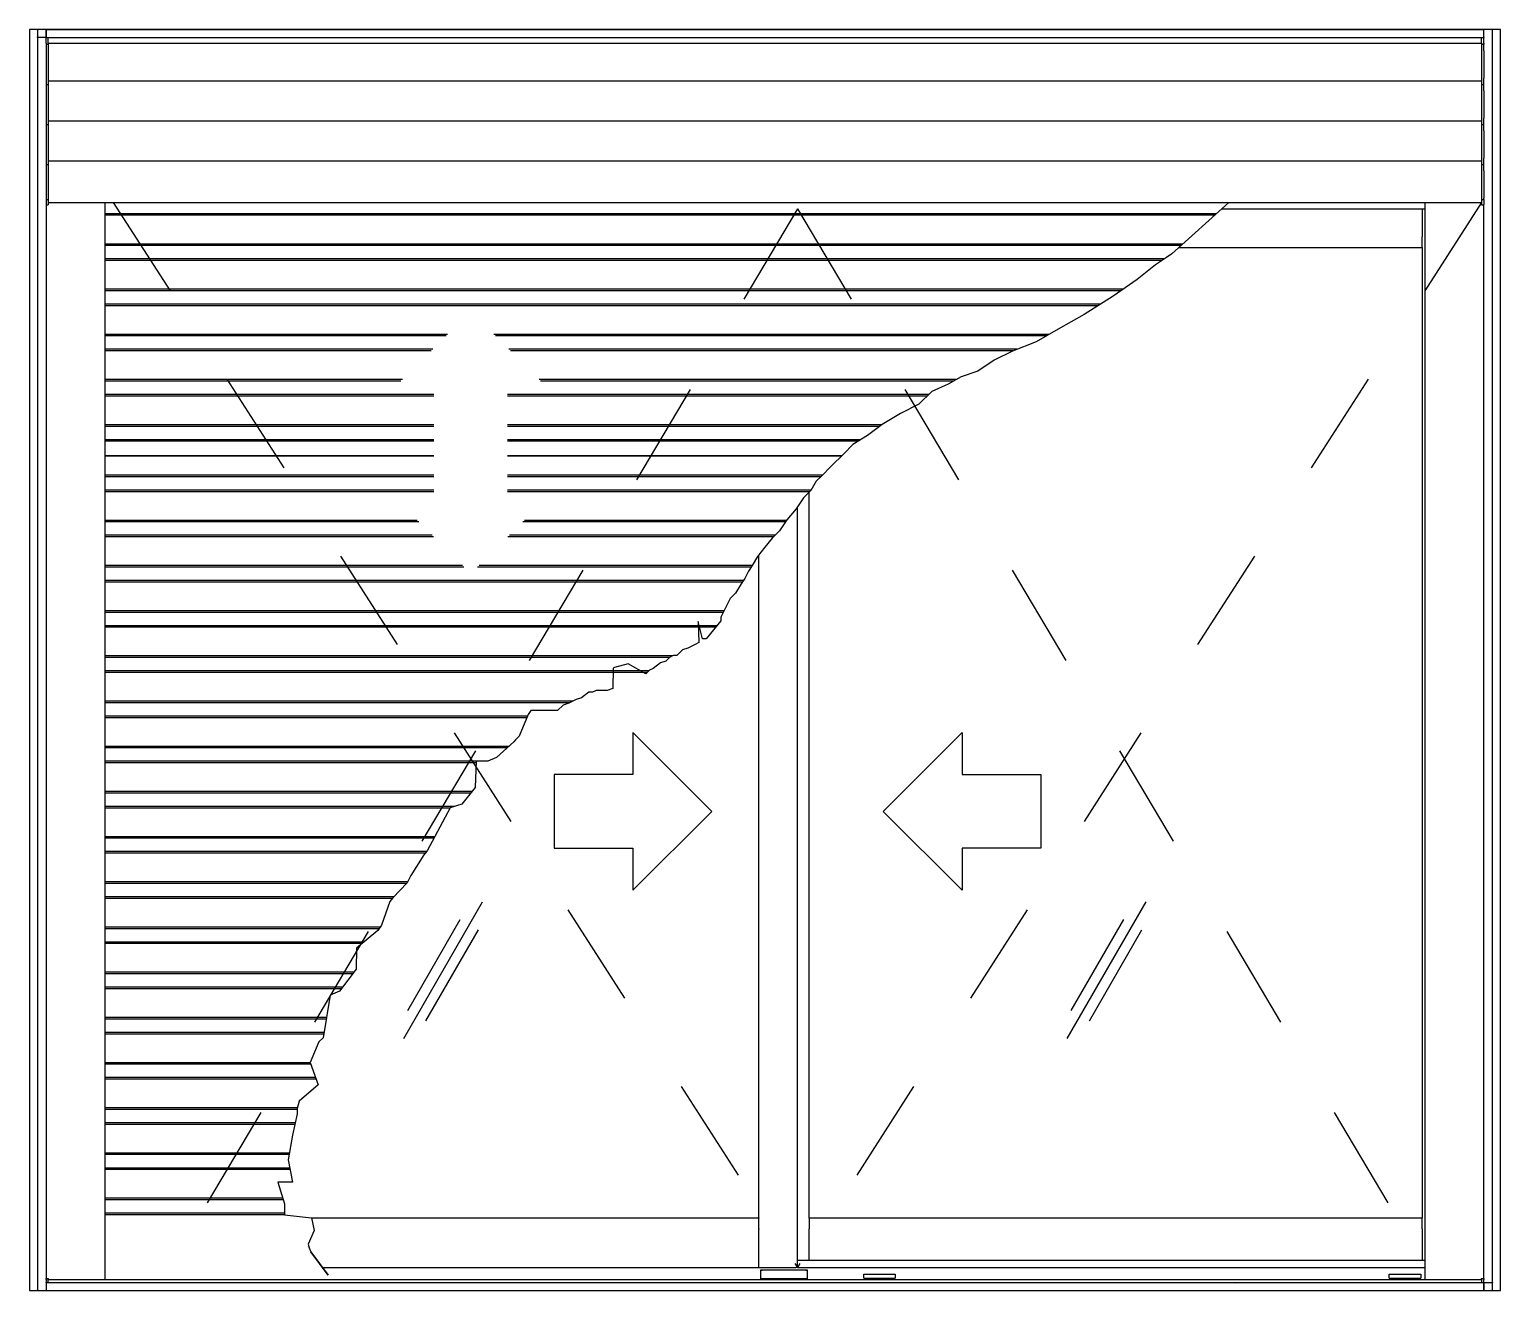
# Model space of a CAD drawing. Header units: millimetres. Extents: x 214.07 to 215.47, y 1065.46 to 1066.66.
import ezdxf

# ---------------------------------------------------------------- set-up
doc = ezdxf.new("R2010")
doc.units = ezdxf.units.MM
doc.header["$LTSCALE"] = 0.5
doc.linetypes.add('HIDDEN2', pattern=[0.1875, 0.125, -0.0625])
doc.layers.add('Gravia_Janelas', color=1, linetype='Continuous')
doc.layers.add('Gravia_Janelas_hidden2', color=1, linetype='HIDDEN2')
doc.layers.add('LD', color=3, linetype='Continuous', lineweight=35)

# ---------------------------------------------------------------- blocks, each defined once
blk = doc.blocks.new('*E2')
at = {"layer": 'LD'}
for centre, start_param, end_param in [((696.1, 11.2), 3.141593, 4.712389), ((740.1, 11.2), 4.712389, 6.283185)]:
    blk.add_ellipse(centre, major_axis=(0.5, 0), ratio=0.052408, start_param=start_param, end_param=end_param, dxfattribs=at)

msp = doc.modelspace()

# ---------------------------------------------------------------- linework, layer by layer
at = {"layer": 'Gravia_Janelas'}
for p, q in [((214.0711, 1066.656), (214.0715, 1066.656)), ((214.0711, 1066.656), (214.0711, 1065.456)), ((214.0783, 1066.656), (214.0715, 1066.656)), ((214.0783, 1066.656), (214.0787, 1066.656)), ((214.0787, 1066.6556), (214.0787, 1066.656)), ((214.0871, 1066.656), (214.0787, 1066.656)), ((214.0787, 1066.6556), (214.0787, 1066.6488)), ((214.0787, 1066.6484), (214.0787, 1066.6488)), ((214.0787, 1066.6484), (214.0787, 1065.456)), ((214.0871, 1066.6484), (214.0787, 1066.6484)), ((214.0871, 1066.6556), (214.0871, 1066.656)), ((214.0871, 1066.656), (215.4551, 1066.656)), ((214.0871, 1066.656), (214.0871, 1066.6556)), ((214.0871, 1066.6556), (214.0871, 1066.6488)), ((214.0871, 1066.6488), (214.0871, 1066.6556)), ((214.0871, 1066.6484), (214.0871, 1066.6488)), ((214.0871, 1066.6488), (214.0871, 1066.6484)), ((214.0871, 1066.6484), (215.4551, 1066.6484)), ((214.0871, 1066.643), (214.0871, 1066.6484)), ((214.0891, 1066.643), (214.0891, 1066.6484)), ((215.4531, 1066.643), (215.4531, 1066.6484)), ((215.4551, 1066.656), (215.4555, 1066.656)), ((215.4551, 1066.656), (215.4551, 1066.6556)), ((215.4551, 1066.6488), (215.4551, 1066.6556)), ((215.4551, 1066.6488), (215.4551, 1066.6484)), ((215.4551, 1066.643), (215.4551, 1066.6484)), ((215.4635, 1066.656), (215.4555, 1066.656)), ((215.4635, 1066.656), (215.4639, 1066.656)), ((215.4635, 1065.4636), (215.4635, 1066.656)), ((215.4707, 1066.656), (215.4639, 1066.656)), ((215.4707, 1066.656), (215.4711, 1066.656)), ((215.4711, 1065.456), (215.4711, 1066.656)), ((214.0871, 1066.643), (214.0871, 1066.642)), ((214.0871, 1066.642), (214.0871, 1066.6356)), ((214.0871, 1066.642), (214.0891, 1066.642)), ((214.0871, 1066.6356), (214.0871, 1066.6095)), ((214.0891, 1066.643), (215.4531, 1066.643)), ((214.0891, 1066.643), (214.0891, 1066.642)), ((214.0891, 1066.642), (214.0891, 1066.6035)), ((215.4531, 1066.643), (215.4531, 1066.642)), ((215.4531, 1066.642), (215.4531, 1066.6035)), ((215.4531, 1066.642), (215.4551, 1066.642)), ((215.4551, 1066.643), (215.4551, 1066.642)), ((215.4551, 1066.6356), (215.4551, 1066.642)), ((215.4551, 1066.6356), (215.4551, 1066.6095)), ((214.0871, 1066.6095), (214.0871, 1066.5975)), ((214.0891, 1066.6071), (215.4531, 1066.6071)), ((215.4551, 1066.5975), (215.4551, 1066.6095)), ((214.0871, 1066.6035), (214.0891, 1066.6035)), ((214.0871, 1066.5975), (214.0871, 1066.5714)), ((214.0891, 1066.6035), (214.0891, 1066.5654)), ((215.4531, 1066.6035), (215.4551, 1066.6035)), ((215.4531, 1066.6035), (215.4531, 1066.5654)), ((215.4551, 1066.5975), (215.4551, 1066.5714)), ((214.0871, 1066.5714), (214.0871, 1066.5594)), ((214.0871, 1066.5654), (214.0891, 1066.5654)), ((214.0891, 1066.5691), (215.4531, 1066.5691)), ((214.0891, 1066.5654), (214.0891, 1066.5274)), ((215.4531, 1066.5654), (215.4551, 1066.5654)), ((215.4531, 1066.5654), (215.4531, 1066.5274)), ((215.4551, 1066.5594), (215.4551, 1066.5714)), ((214.0871, 1066.5594), (214.0871, 1066.5334)), ((215.4551, 1066.5594), (215.4551, 1066.5334)), ((214.0871, 1066.5334), (214.0871, 1066.5214)), ((214.0871, 1066.5274), (214.0891, 1066.5274)), ((214.0871, 1066.5214), (214.0871, 1066.4953)), ((214.0891, 1066.531), (215.4531, 1066.531)), ((214.0891, 1066.5274), (214.0891, 1066.4941)), ((215.4531, 1066.5274), (215.4551, 1066.5274)), ((215.4531, 1066.5274), (215.4531, 1066.4941)), ((215.4551, 1066.5214), (215.4551, 1066.5334)), ((215.4551, 1066.5214), (215.4551, 1066.4953)), ((214.0871, 1066.4953), (214.0871, 1066.494)), ((214.0871, 1066.4941), (214.0891, 1066.4941)), ((214.0871, 1066.494), (214.0871, 1066.4893)), ((214.0891, 1066.4941), (214.0891, 1066.4891)), ((215.4531, 1066.4941), (215.4551, 1066.4941)), ((215.4531, 1066.4941), (215.4531, 1066.4891)), ((215.4551, 1066.494), (215.4551, 1066.4953)), ((215.4551, 1066.494), (215.4551, 1066.4893)), ((214.0871, 1066.4893), (214.0871, 1065.4675)), ((214.0871, 1066.4891), (214.0891, 1066.4891)), ((214.0891, 1066.4913), (215.4531, 1066.4913)), ((214.1433, 1065.4665), (214.1433, 1066.4913)), ((215.2007, 1066.4806), (214.1433, 1066.4806)), ((215.1991, 1066.4791), (214.1433, 1066.4791)), ((215.2059, 1066.4853), (215.3989, 1066.4853)), ((215.3966, 1066.4853), (215.3966, 1066.4592)), ((215.3989, 1066.4913), (215.3989, 1065.4665)), ((215.3989, 1066.4913), (215.3989, 1065.4665)), ((215.4531, 1066.4891), (215.4551, 1066.4891)), ((215.4551, 1065.4675), (215.4551, 1066.4893)), ((215.1688, 1066.4518), (214.1433, 1066.4518)), ((215.1671, 1066.4503), (214.1433, 1066.4503)), ((215.3966, 1066.4592), (215.3966, 1066.4585)), ((215.3966, 1066.4485), (215.3966, 1066.4585)), ((215.1512, 1066.4376), (214.1433, 1066.4376)), ((215.1489, 1066.4361), (214.1433, 1066.4361)), ((215.3966, 1066.4482), (215.1648, 1066.4482)), ((215.3966, 1066.4485), (215.3966, 1066.4482)), ((215.3966, 1066.4482), (215.3966, 1065.5251)), ((215.1119, 1066.4088), (214.1433, 1066.4088)), ((215.1098, 1066.4073), (214.1433, 1066.4073)), ((215.0903, 1066.3946), (214.1433, 1066.3946)), ((215.0879, 1066.3931), (214.1433, 1066.3931)), ((214.4691, 1066.3658), (214.1433, 1066.3658)), ((214.4676, 1066.3643), (214.1433, 1066.3643)), ((215.0414, 1066.3658), (214.5131, 1066.3658)), ((215.0389, 1066.3643), (214.5146, 1066.3643)), ((214.455, 1066.3516), (214.1433, 1066.3516)), ((214.4535, 1066.3501), (214.1433, 1066.3501)), ((215.0109, 1066.3516), (214.5273, 1066.3516)), ((215.007, 1066.3501), (214.5288, 1066.3501)), ((214.4261, 1066.3228), (214.1433, 1066.3228)), ((214.4246, 1066.3213), (214.1433, 1066.3213)), ((214.9529, 1066.3228), (214.5561, 1066.3228)), ((214.9503, 1066.3213), (214.5576, 1066.3213)), ((214.4561, 1066.3086), (214.1433, 1066.3086)), ((214.4561, 1066.3071), (214.1433, 1066.3071)), ((214.9269, 1066.3086), (214.5261, 1066.3086)), ((214.9254, 1066.3071), (214.5261, 1066.3071)), ((214.4561, 1066.2798), (214.1433, 1066.2798)), ((214.4561, 1066.2783), (214.1433, 1066.2783)), ((214.8822, 1066.2798), (214.5261, 1066.2798)), ((214.8802, 1066.2783), (214.5261, 1066.2783)), ((214.4561, 1066.2656), (214.1433, 1066.2656)), ((214.4561, 1066.2641), (214.1433, 1066.2641)), ((214.8622, 1066.2656), (214.5261, 1066.2656)), ((214.8598, 1066.2641), (214.5261, 1066.2641)), ((214.1433, 1066.2505), (214.4561, 1066.2505)), ((214.1433, 1066.2502), (214.4561, 1066.2502)), ((214.5261, 1066.2505), (214.8443, 1066.2505)), ((214.5261, 1066.2502), (214.844, 1066.2502)), ((214.4561, 1066.2318), (214.1433, 1066.2318)), ((214.4561, 1066.2303), (214.1433, 1066.2303)), ((214.8256, 1066.2318), (214.5261, 1066.2318)), ((214.8241, 1066.2303), (214.5261, 1066.2303)), ((214.4561, 1066.2176), (214.1433, 1066.2176)), ((214.4561, 1066.2161), (214.1433, 1066.2161)), ((214.8148, 1066.2176), (214.5261, 1066.2176)), ((214.8134, 1066.2161), (214.5261, 1066.2161)), ((214.8132, 1065.5251), (214.8132, 1066.2159)), ((214.802, 1065.478), (214.802, 1066.2018)), ((214.4401, 1066.1888), (214.1433, 1066.1888)), ((214.4416, 1066.1873), (214.1433, 1066.1873)), ((214.7905, 1066.1873), (214.5406, 1066.1873)), ((214.7915, 1066.1888), (214.5421, 1066.1888)), ((214.4543, 1066.1746), (214.1433, 1066.1746)), ((214.4558, 1066.1731), (214.1433, 1066.1731)), ((214.7792, 1066.1731), (214.5265, 1066.1731)), ((214.7807, 1066.1746), (214.528, 1066.1746)), ((214.4831, 1066.1458), (214.1433, 1066.1458)), ((214.4846, 1066.1443), (214.1433, 1066.1443)), ((214.7578, 1066.1443), (214.4976, 1066.1443)), ((214.7588, 1066.1458), (214.4991, 1066.1458)), ((214.7652, 1065.5251), (214.7652, 1066.156)), ((214.7505, 1066.1316), (214.1433, 1066.1316)), ((214.7495, 1066.1301), (214.1433, 1066.1301)), ((214.7321, 1066.1028), (214.1433, 1066.1028)), ((214.7313, 1066.1013), (214.1433, 1066.1013)), ((214.7254, 1066.0886), (214.1433, 1066.0886)), ((214.7242, 1066.0871), (214.1433, 1066.0871)), ((214.6828, 1066.0598), (214.1433, 1066.0598)), ((214.68, 1066.0583), (214.1433, 1066.0583)), ((214.6604, 1066.0456), (214.1433, 1066.0456)), ((214.6589, 1066.0441), (214.1433, 1066.0441)), ((214.588, 1066.0168), (214.1433, 1066.0168)), ((214.5851, 1066.0153), (214.1433, 1066.0153)), ((214.545, 1066.0026), (214.1433, 1066.0026)), ((214.5444, 1066.0011), (214.1433, 1066.0011)), ((214.527, 1065.9738), (214.1433, 1065.9738)), ((214.5253, 1065.9723), (214.1433, 1065.9723)), ((214.4964, 1065.9596), (214.1433, 1065.9596)), ((214.4963, 1065.9581), (214.1433, 1065.9581)), ((214.4922, 1065.9308), (214.1433, 1065.9308)), ((214.491, 1065.9293), (214.1433, 1065.9293)), ((214.4756, 1065.9166), (214.1433, 1065.9166)), ((214.4713, 1065.9151), (214.1433, 1065.9151)), ((214.4568, 1065.8878), (214.1433, 1065.8878)), ((214.456, 1065.8863), (214.1433, 1065.8863)), ((214.449, 1065.8736), (214.1433, 1065.8736)), ((214.4477, 1065.8721), (214.1433, 1065.8721)), ((214.4312, 1065.8448), (214.1433, 1065.8448)), ((214.4301, 1065.8433), (214.1433, 1065.8433)), ((214.4176, 1065.8306), (214.1433, 1065.8306)), ((214.4163, 1065.8291), (214.1433, 1065.8291)), ((214.4273, 1065.6959), (214.5023, 1065.8258)), ((215.0587, 1065.6959), (215.1337, 1065.8258)), ((214.4311, 1065.7225), (214.4811, 1065.8091)), ((215.0625, 1065.7225), (215.1125, 1065.8091)), ((214.405, 1065.8018), (214.1433, 1065.8018)), ((214.404, 1065.8003), (214.1433, 1065.8003)), ((214.4484, 1065.7125), (214.4984, 1065.7991)), ((215.0798, 1065.7125), (215.1298, 1065.7991)), ((214.3895, 1065.7876), (214.1433, 1065.7876)), ((214.3877, 1065.7861), (214.1433, 1065.7861)), ((214.3796, 1065.7588), (214.1433, 1065.7588)), ((214.3784, 1065.7573), (214.1433, 1065.7573)), ((214.3689, 1065.7446), (214.1433, 1065.7446)), ((214.3678, 1065.7431), (214.1433, 1065.7431)), ((214.3538, 1065.7158), (214.1433, 1065.7158)), ((214.3535, 1065.7143), (214.1433, 1065.7143)), ((214.3514, 1065.7016), (214.1433, 1065.7016)), ((214.3511, 1065.7001), (214.1433, 1065.7001)), ((214.3383, 1065.6728), (214.1433, 1065.6728)), ((214.3388, 1065.6713), (214.1433, 1065.6713)), ((214.3434, 1065.6586), (214.1433, 1065.6586)), ((214.3439, 1065.6571), (214.1433, 1065.6571)), ((214.3262, 1065.6298), (214.1433, 1065.6298)), ((214.326, 1065.6283), (214.1433, 1065.6283)), ((214.3241, 1065.6156), (214.1433, 1065.6156)), ((214.3238, 1065.6141), (214.1433, 1065.6141)), ((214.3184, 1065.5868), (214.1433, 1065.5868)), ((214.3182, 1065.5853), (214.1433, 1065.5853)), ((214.3188, 1065.5726), (214.1433, 1065.5726)), ((214.3191, 1065.5711), (214.1433, 1065.5711)), ((214.3122, 1065.5438), (214.1433, 1065.5438)), ((214.3127, 1065.5423), (214.1433, 1065.5423)), ((214.3138, 1065.5296), (214.1433, 1065.5296)), ((214.3138, 1065.5281), (214.1433, 1065.5281)), ((214.3396, 1065.5251), (214.7652, 1065.5251)), ((214.7652, 1065.5251), (214.7652, 1065.5248)), ((214.7652, 1065.5147), (214.7652, 1065.5248)), ((214.7652, 1065.5147), (214.7652, 1065.5141)), ((214.7652, 1065.478), (214.7652, 1065.5141)), ((214.8132, 1065.5248), (214.8132, 1065.5251)), ((214.8132, 1065.5251), (215.3966, 1065.5251)), ((214.8132, 1065.5248), (214.8132, 1065.5147)), ((214.8132, 1065.5141), (214.8132, 1065.5147)), ((214.8132, 1065.485), (214.8132, 1065.5141)), ((215.3966, 1065.5251), (215.3966, 1065.5248)), ((215.3966, 1065.5147), (215.3966, 1065.5248)), ((215.3966, 1065.5147), (215.3966, 1065.5141)), ((215.3966, 1065.5141), (215.3966, 1065.485)), ((214.802, 1065.485), (215.3989, 1065.485)), ((214.3499, 1065.478), (214.7652, 1065.478)), ((214.7655, 1065.478), (214.7652, 1065.478)), ((214.7655, 1065.478), (214.8005, 1065.478)), ((214.7667, 1065.475), (214.7667, 1065.475)), ((214.7667, 1065.475), (214.7667, 1065.4672)), ((214.7667, 1065.475), (214.7667, 1065.475)), ((214.7667, 1065.475), (214.7667, 1065.475)), ((214.7697, 1065.4755), (214.7672, 1065.4755)), ((214.7672, 1065.4755), (214.7685, 1065.4755)), ((214.7685, 1065.4755), (214.7672, 1065.4755)), ((214.7685, 1065.4755), (214.7685, 1065.4755)), ((214.7869, 1065.4755), (214.7697, 1065.4755)), ((214.7697, 1065.4755), (214.7697, 1065.4755)), ((214.7915, 1065.4755), (214.7869, 1065.4755)), ((214.7869, 1065.4755), (214.7869, 1065.4755)), ((214.8087, 1065.4755), (214.7915, 1065.4755)), ((214.7915, 1065.4755), (214.7915, 1065.4755)), ((214.802, 1065.478), (214.8005, 1065.478)), ((214.802, 1065.478), (214.8041, 1065.478)), ((214.8041, 1065.478), (215.3989, 1065.478)), ((214.8112, 1065.4755), (214.8087, 1065.4755)), ((214.8087, 1065.4755), (214.8087, 1065.4755)), ((214.8112, 1065.4755), (214.81, 1065.4755)), ((214.81, 1065.4755), (214.81, 1065.4755)), ((214.81, 1065.4755), (214.8112, 1065.4755)), ((214.8117, 1065.475), (214.8117, 1065.475)), ((214.8117, 1065.4672), (214.8117, 1065.475)), ((214.8117, 1065.475), (214.8117, 1065.475)), ((214.8117, 1065.475), (214.8117, 1065.475)), ((214.8651, 1065.4717), (214.8951, 1065.4717)), ((214.8651, 1065.4681), (214.8651, 1065.4717)), ((214.8951, 1065.4717), (214.8951, 1065.4681)), ((215.3651, 1065.4681), (215.3651, 1065.4717)), ((215.3651, 1065.4717), (215.3951, 1065.4717)), ((215.3951, 1065.4717), (215.3951, 1065.4681)), ((214.0871, 1065.4675), (214.0891, 1065.4675)), ((214.0871, 1065.4665), (214.0871, 1065.4675)), ((214.0871, 1065.4665), (214.0871, 1065.4636)), ((214.0871, 1065.4632), (214.0871, 1065.4636)), ((214.0871, 1065.4636), (215.4551, 1065.4636)), ((214.0871, 1065.4632), (214.0871, 1065.4564)), ((214.0871, 1065.456), (214.0871, 1065.4564)), ((214.0891, 1065.4675), (214.0891, 1065.4665)), ((214.0891, 1065.4665), (215.4531, 1065.4665)), ((214.0891, 1065.4636), (214.0891, 1065.4665)), ((214.7783, 1065.4672), (214.7672, 1065.4672)), ((214.8081, 1065.4672), (214.7783, 1065.4672)), ((214.8112, 1065.4672), (214.8081, 1065.4672)), ((214.8651, 1065.4677), (214.8651, 1065.4681)), ((214.8951, 1065.4681), (214.8951, 1065.4677)), ((215.2187, 1065.4624), (215.2187, 1065.4624)), ((215.3651, 1065.4677), (215.3651, 1065.4681)), ((215.3951, 1065.4681), (215.3951, 1065.4677)), ((215.4531, 1065.4675), (215.4551, 1065.4675)), ((215.4531, 1065.4665), (215.4531, 1065.4675)), ((215.4531, 1065.4665), (215.4531, 1065.4636)), ((215.4551, 1065.4675), (215.4551, 1065.4665)), ((215.4551, 1065.4636), (215.4551, 1065.4665)), ((215.4551, 1065.4636), (215.4551, 1065.4632)), ((215.4551, 1065.4636), (215.4635, 1065.4636)), ((215.4551, 1065.4632), (215.4551, 1065.4636)), ((215.4551, 1065.4564), (215.4551, 1065.4632)), ((215.4551, 1065.4632), (215.4551, 1065.4564)), ((215.4551, 1065.4564), (215.4551, 1065.456)), ((215.4551, 1065.456), (215.4551, 1065.4564)), ((215.4635, 1065.4636), (215.4635, 1065.4632)), ((215.4635, 1065.4564), (215.4635, 1065.4632)), ((215.4635, 1065.4564), (215.4635, 1065.456)), ((214.0715, 1065.456), (214.0711, 1065.456)), ((214.0715, 1065.456), (214.0783, 1065.456)), ((214.0787, 1065.456), (214.0783, 1065.456)), ((214.0787, 1065.456), (214.0867, 1065.456)), ((214.0871, 1065.456), (214.0867, 1065.456)), ((214.0871, 1065.456), (215.4551, 1065.456)), ((215.4551, 1065.456), (215.4635, 1065.456)), ((215.4639, 1065.456), (215.4635, 1065.456)), ((215.4639, 1065.456), (215.4707, 1065.456)), ((215.4711, 1065.456), (215.4707, 1065.456))]:
    msp.add_line(p, q, dxfattribs=at)
at = {"layer": 'Gravia_Janelas', "color": 2}
msp.add_lwpolyline([(215.4711, 1066.656), (214.0711, 1066.656), (214.0711, 1065.456), (215.4711, 1065.456)], close=True, dxfattribs=at)
at = {"layer": 'Gravia_Janelas'}
for points in [[(215.2126, 1066.4913), (215.1584, 1066.4424), (215.1532, 1066.4389), (215.1427, 1066.432), (215.1253, 1066.418), (215.1026, 1066.4023), (215.0747, 1066.3848), (215.0502, 1066.3709), (215.0293, 1066.3587), (215.0066, 1066.3499), (214.9892, 1066.3412), (214.9735, 1066.3308), (214.9578, 1066.3255), (214.9455, 1066.3185), (214.9298, 1066.3116), (214.9176, 1066.2993), (214.9002, 1066.2906), (214.8827, 1066.2801), (214.8688, 1066.2697), (214.8548, 1066.2609), (214.8461, 1066.2522), (214.8339, 1066.24), (214.8251, 1066.2313), (214.8199, 1066.226), (214.8147, 1066.2173), (214.8077, 1066.2103), (214.8007, 1066.1999), (214.792, 1066.1894), (214.785, 1066.1789), (214.778, 1066.1719), (214.771, 1066.1632), (214.7641, 1066.1545), (214.7588, 1066.1458), (214.7553, 1066.1405), (214.7518, 1066.1336), (214.7483, 1066.1283), (214.7431, 1066.1196), (214.7379, 1066.1144), (214.7291, 1066.0968), (214.7291, 1066.0932), (214.7152, 1066.076), (214.7134, 1066.076), (214.7117, 1066.076), (214.7074, 1066.0927), (214.7082, 1066.0725), (214.7047, 1066.0707), (214.6977, 1066.0672), (214.6925, 1066.0655), (214.6873, 1066.0603), (214.6838, 1066.0603), (214.6803, 1066.0585), (214.6768, 1066.055), (214.6716, 1066.0533), (214.6646, 1066.048), (214.6611, 1066.0463), (214.6576, 1066.0428), (214.6408, 1066.0523), (214.628, 1066.0487), (214.6265, 1066.0482), (214.6262, 1066.0289), (214.621, 1066.0271), (214.6192, 1066.0271), (214.6175, 1066.0271), (214.6157, 1066.0271), (214.614, 1066.0271), (214.6122, 1066.0271), (214.6105, 1066.0271), (214.607, 1066.0254), (214.6035, 1066.0254), (214.5965, 1066.0201), (214.5913, 1066.0184), (214.5843, 1066.0149), (214.5791, 1066.0131), (214.5738, 1066.0079), (214.5483, 1066.0078), (214.5456, 1066.0042), (214.5372, 1065.9835), (214.5337, 1065.98), (214.532, 1065.9782), (214.5155, 1065.9633), (214.5074, 1065.9597), (214.4964, 1065.9597), (214.4953, 1065.9346), (214.4826, 1065.9188), (214.4714, 1065.9152), (214.4497, 1065.8743), (214.4464, 1065.8707), (214.4342, 1065.8509), (214.4307, 1065.8439), (214.4169, 1065.8298), (214.4142, 1065.8262), (214.4063, 1065.8037), (214.4028, 1065.7985), (214.3824, 1065.7817), (214.3819, 1065.7619), (214.3661, 1065.7408), (214.3574, 1065.7372), (214.3505, 1065.6963), (214.3464, 1065.6927), (214.3383, 1065.6729), (214.3458, 1065.6518), (214.3278, 1065.6362), (214.326, 1065.6292), (214.326, 1065.624), (214.3214, 1065.6037), (214.3173, 1065.5804), (214.3214, 1065.5592), (214.3074, 1065.5592), (214.3138, 1065.5385), (214.3138, 1065.5332), (214.3138, 1065.528), (214.3396, 1065.5251), (214.3422, 1065.5131), (214.3365, 1065.5001), (214.3372, 1065.4966), (214.3388, 1065.4929), (214.3555, 1065.4705), (214.3388, 1065.4929)], [(214.8651, 1065.4677), (214.8951, 1065.4677)], [(215.3651, 1065.4677), (215.3951, 1065.4677)]]:
    msp.add_lwpolyline(points, dxfattribs=at)
for points in [[(214.7204, 1065.9119), (214.6454, 1065.9869), (214.6454, 1065.9469), (214.5704, 1065.9469), (214.5704, 1065.8769), (214.6454, 1065.8769), (214.6454, 1065.8369), (214.7204, 1065.9119)], [(214.8837, 1065.9119), (214.9587, 1065.9869), (214.9587, 1065.9469), (215.0337, 1065.9469), (215.0337, 1065.8769), (214.9587, 1065.8769), (214.9587, 1065.8369), (214.8837, 1065.9119)]]:
    msp.add_lwpolyline(points, close=True, dxfattribs=at)
for centre, start, end in [((214.7672, 1065.475), 90, 180), ((214.7672, 1065.475), 90, 180), ((214.7672, 1065.475), 90, 180), ((214.8112, 1065.475), 0, 90), ((214.8112, 1065.475), 0, 90), ((214.8112, 1065.475), 0, 90)]:
    msp.add_arc(centre, 0.0005, start, end, dxfattribs=at)
at = {"layer": 'Gravia_Janelas_hidden2'}
for p, q in [((214.1509, 1066.4913), (214.802, 1065.478)), ((214.802, 1066.4853), (214.2037, 1065.478)), ((215.4531, 1066.4913), (214.802, 1065.478)), ((214.802, 1066.4853), (215.4003, 1065.478))]:
    msp.add_line(p, q, dxfattribs=at)

# ---------------------------------------------------------------- block references
at = {"layer": 'Gravia_Janelas', "xscale": 0.0009999999999763531, "yscale": 0.001000000000203727, "zscale": 0.001}
msp.add_blockref('*E2', (214.0711, 1065.456), dxfattribs=at)

doc.saveas('drawing.dxf')
